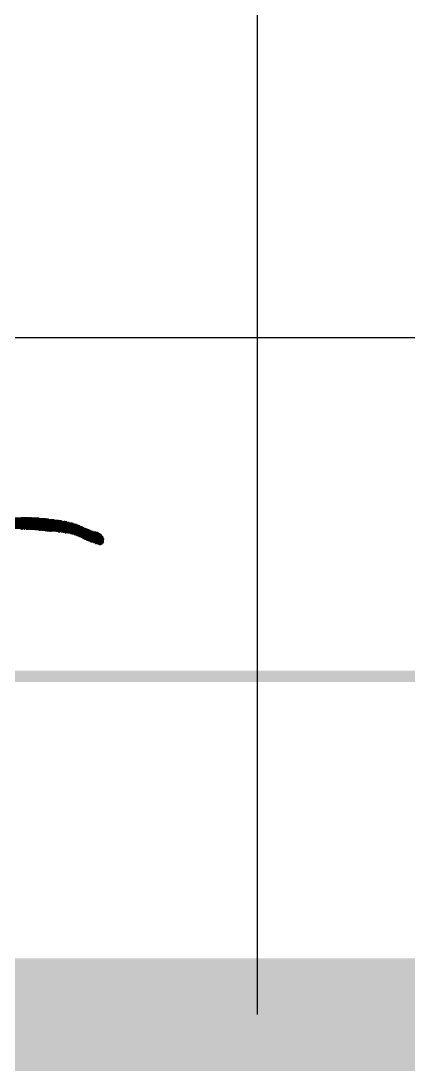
# Model space of a CAD drawing. Header units: feet. Extents: x 0 to 336400, y 0 to 237600.
# Drawn here: x 215525 to 218272, y 7600 to 15048 of the extents above; entities that cross this region are included whole.
import ezdxf
from ezdxf.enums import TextEntityAlignment as Align

# ---------------------------------------------------------------- set-up
doc = ezdxf.new("R2010")
doc.units = ezdxf.units.FT
doc.header["$LTSCALE"] = 2200
doc.header["$MEASUREMENT"] = 0
for name, color, linetype in [('CX-BORD-LIN1', 4, 'CONTINUOUS'), ('CX-BORD-LIN2', 3, 'CONTINUOUS'), ('CX-BORD-TEX2', 7, 'CONTINUOUS'), ('CX-BORD-TEX3', 6, 'CONTINUOUS'), ('CX-MISC', 2, 'CONTINUOUS')]:
    doc.layers.add(name, color=color, linetype=linetype)
doc.styles.add('TB_TEXT', font='')
doc.styles.add('TB_WBTXT', font='')
doc.styles.add('TB_WMTXT', font='')
doc.styles.get('TB_TEXT').set_extended_font_data('DotumChe')
doc.styles.get('TB_WBTXT').set_extended_font_data('Dotum')
doc.styles.get('TB_WMTXT').set_extended_font_data('DotumChe')

# ---------------------------------------------------------------- blocks, each defined once
blk = doc.blocks.new('CXBLKA1-KHCA-1')
at = {"layer": 'CX-BORD-LIN1', "const_width": 2}
blk.add_lwpolyline([(796, 0), (0, 0), (0, 554), (796, 554)], close=True, dxfattribs=at)
at = {"layer": 'CX-BORD-LIN1'}
blk.add_lwpolyline([(518, 0), (518, 36)], dxfattribs=at)
at = {"layer": 'CX-BORD-LIN1', "const_width": 0.2}
blk.add_lwpolyline([(558, 6), (270, 6)], dxfattribs=at)
at = {"layer": 'CX-BORD-LIN2'}
blk.add_lwpolyline([(558, 12), (270, 12)], dxfattribs=at)
at = {"layer": 'CX-BORD-LIN1', "style": 'TB_TEXT'}
for tag, height, p in [('TR_RDAT5', 3.5, (317.5, 33)), ('TR_DGN5', 3.5, (451.118, 33)), ('TR_CHK5', 3.5, (491.118, 33)), ('TR_APP5', 3.5, (531.118, 33)), ('TR_RNUM5', 3, (285.105, 32.637)), ('TR_RDAT4', 3.5, (317.5, 27)), ('TR_DGN4', 3.5, (451.118, 27)), ('TR_CHK4', 3.5, (491.118, 27)), ('TR_APP4', 3.5, (531.118, 27)), ('TR_RNUM4', 3, (285.105, 26.637)), ('TR_RDAT3', 3.5, (317.5, 21)), ('TR_DGN3', 3.5, (451.118, 21)), ('TR_CHK3', 3.5, (491.118, 21)), ('TR_APP3', 3.5, (531.118, 21)), ('TR_RNUM3', 3, (285.105, 20.637)), ('TR_DGN2', 3.5, (451.118, 15)), ('TR_CHK2', 3.5, (491.118, 15)), ('TR_RDAT2', 3.5, (317.5, 15)), ('TR_APP2', 3.5, (531.118, 15)), ('TR_RNUM2', 3, (285.105, 14.637)), ('TR_DGN1', 3.5, (451.118, 9)), ('TR_CHK1', 3.5, (491.118, 9)), ('TR_RDAT1', 3.5, (317.5, 9)), ('TR_APP1', 3.5, (531.118, 9)), ('TR_RNUM1', 3, (285.105, 8.637))]:
    blk.add_attdef(tag, text='', height=height, dxfattribs=at).set_placement(p, align=Align.MIDDLE_CENTER)
for tag, p in [('TR_RCON5', (342.303, 33)), ('TR_RCON4', (342.303, 27)), ('TR_RCON3', (342.303, 21)), ('TR_RCON2', (342.303, 15)), ('TR_RCON1', (342.303, 9))]:
    blk.add_attdef(tag, text='', height=3.5, dxfattribs=at).set_placement(p, align=Align.MIDDLE_LEFT)
at = {"layer": 'CX-BORD-LIN2', "style": 'TB_TEXT'}
blk.add_attdef('TD_VERSION', text='', height=3, rotation=90, dxfattribs=at).set_placement((800.5, 48.015), align=Align.MIDDLE_CENTER)
at = {"layer": 'CX-BORD-TEX2', "style": 'TB_WMTXT'}
for tag, height, p in [('TB_CNAME', 5, (15.345, 531.832)), ('TB_CSCOP', 4, (16.635, 523.832))]:
    blk.add_attdef(tag, text='', height=height, dxfattribs=at).set_placement(p, align=Align.BOTTOM_LEFT)
at = {"layer": 'CX-BORD-TEX2', "style": 'TB_WBTXT'}
for tag, height, p in [('TB_MTITIL', 10, (398, 533.326)), ('TB_STITL', 7, (398, 518.326))]:
    blk.add_attdef(tag, text='', height=height, dxfattribs=at).set_placement(p, align=Align.MIDDLE_CENTER)
at = {"layer": 'CX-BORD-TEX3', "style": 'TB_TEXT'}
for tag, height, p in [('TD_LNDST', 4.5, (215, 31.5)), ('TD_DSECT', 4.5, (605.5, 31.5)), ('TD_DDIST', 4.5, (654.5, 31.5)), ('TD_DNAME_TOP', 4.5, (755, 27.957)), ('TD_CSECT', 4.5, (605.5, 22.5)), ('TD_CDIST', 4.5, (654.5, 22.5)), ('TD_DNAME_MAIN', 4.5, (755, 21.473)), ('TD_DNAME_BOT', 3, (755, 15.249)), ('TD_HSCAL', 4.5, (620.884, 13.748)), ('TD_VSCAL', 4.5, (656.861, 13.748)), ('TD_CCOMP', 4.5, (215, 13.593)), ('TD_CSTEP', 4.5, (250.744, 5.125)), ('TD_FIELD', 4.5, (180, 5.125)), ('TD_DWGNO', 4.5, (755, 5.002)), ('TD_DWGCODE', 4.5, (637, 4.791))]:
    blk.add_attdef(tag, text='', height=height, dxfattribs=at).set_placement(p, align=Align.MIDDLE_CENTER)
for tag, height, width, p in [('TD_DCOMP', 4.5, 0.95, (215, 22.588)), ('TD_CNAME', 5, 0.78, (65, 7.596))]:
    blk.add_attdef(tag, text='', height=height, dxfattribs=dict(at, width=width)).set_placement(p, align=Align.MIDDLE_CENTER)

msp = doc.modelspace()

# ---------------------------------------------------------------- linework, layer by layer
at = {"layer": 'CX-MISC'}
for p, q in [((214442.5, 11470.6, 9817), (215939.4, 11470.6, 9817)), ((214529.4, 11478.2, 9817), (215916.7, 11478.2, 9817)), ((214537, 11482, 9817), (215901.6, 11482, 9817)), ((214578.6, 11485.7, 9817), (215894, 11485.7, 9817)), ((214578.6, 11474.4, 9817), (215928, 11474.4, 9817)), ((214582.3, 11489.5, 9817), (215875.1, 11489.5, 9817)), ((214620.1, 11493.3, 9817), (215863.8, 11493.3, 9817)), ((214650.4, 11497.1, 9817), (215848.6, 11497.1, 9817)), ((214710.9, 11500.9, 9817), (215818.4, 11500.9, 9817)), ((214718.4, 11504.6, 9817), (215803.3, 11504.6, 9817)), ((214748.7, 11508.4, 9817), (215780.6, 11508.4, 9817)), ((214873.4, 11512.2, 9817), (215742.8, 11512.2, 9817)), ((214960.3, 11519.8, 9817), (215652.1, 11519.8, 9817)), ((214971.7, 11516, 9817), (215720.1, 11516, 9817)), ((215070, 11523.5, 9817), (215606.7, 11523.5, 9817)), ((215525.5, 11446.1, 9817), (215525.5, 11525.4, 9817)), ((215527.3, 11527.3, 9817), (215568.9, 11527.3, 9817)), ((215529.2, 11442.3, 9817), (215529.2, 11529.2, 9817)), ((215533, 11442.3, 9817), (215533, 11529.2, 9817)), ((215536.8, 11446.1, 9817), (215536.8, 11529.2, 9817)), ((215540.6, 11446.1, 9817), (215540.6, 11529.2, 9817)), ((215544.4, 11446.1, 9817), (215544.4, 11529.2, 9817)), ((215548.1, 11442.3, 9817), (215548.1, 11529.2, 9817)), ((215551.9, 11446.1, 9817), (215551.9, 11529.2, 9817)), ((215555.7, 11446.1, 9817), (215555.7, 11529.2, 9817)), ((215559.5, 11446.1, 9817), (215559.5, 11529.2, 9817)), ((215563.3, 11442.3, 9817), (215563.3, 11529.2, 9817)), ((215567, 11446.1, 9817), (215567, 11529.2, 9817)), ((215570.8, 11442.3, 9817), (215570.8, 11525.4, 9817)), ((215574.6, 11446.1, 9817), (215574.6, 11525.4, 9817)), ((215578.4, 11449.8, 9817), (215578.4, 11525.4, 9817)), ((215580.3, 11527.3, 9817), (215584, 11527.3, 9817)), ((215582.2, 11446.1, 9817), (215582.2, 11529.2, 9817)), ((215585.9, 11442.3, 9817), (215585.9, 11525.4, 9817)), ((215589.7, 11442.3, 9817), (215589.7, 11525.4, 9817)), ((215593.5, 11442.3, 9817), (215593.5, 11525.4, 9817)), ((215595.4, 11527.3, 9817), (215599.2, 11527.3, 9817)), ((215597.3, 11446.1, 9817), (215597.3, 11529.2, 9817)), ((215601.1, 11442.3, 9817), (215601.1, 11525.4, 9817)), ((215604.8, 11446.1, 9817), (215604.8, 11525.4, 9817)), ((215608.6, 11442.3, 9817), (215608.6, 11521.7, 9817)), ((215610.5, 11523.5, 9817), (215614.3, 11523.5, 9817)), ((215612.4, 11442.3, 9817), (215612.4, 11525.4, 9817)), ((215616.2, 11442.3, 9817), (215616.2, 11521.7, 9817)), ((215618.1, 11523.5, 9817), (215629.4, 11523.5, 9817)), ((215620, 11442.3, 9817), (215620, 11525.4, 9817)), ((215623.7, 11438.5, 9817), (215623.7, 11525.4, 9817)), ((215627.5, 11442.3, 9817), (215627.5, 11525.4, 9817)), ((215631.3, 11438.5, 9817), (215631.3, 11521.7, 9817)), ((215633.2, 11523.5, 9817), (215637, 11523.5, 9817)), ((215635.1, 11438.5, 9817), (215635.1, 11525.4, 9817)), ((215638.9, 11438.5, 9817), (215638.9, 11521.7, 9817)), ((215640.7, 11523.5, 9817), (215644.5, 11523.5, 9817)), ((215642.6, 11438.5, 9817), (215642.6, 11525.4, 9817)), ((215646.4, 11438.5, 9817), (215646.4, 11521.7, 9817)), ((215648.3, 11523.5, 9817), (215652.1, 11523.5, 9817)), ((215650.2, 11438.5, 9817), (215650.2, 11525.4, 9817)), ((215654, 11434.7, 9817), (215654, 11517.9, 9817)), ((215655.9, 11519.8, 9817), (215667.2, 11519.8, 9817)), ((215657.8, 11438.5, 9817), (215657.8, 11521.7, 9817)), ((215661.5, 11434.7, 9817), (215661.5, 11521.7, 9817)), ((215665.3, 11438.5, 9817), (215665.3, 11521.7, 9817)), ((215669.1, 11438.5, 9817), (215669.1, 11517.9, 9817)), ((215671, 11519.8, 9817), (215689.9, 11519.8, 9817)), ((215672.9, 11434.7, 9817), (215672.9, 11521.7, 9817)), ((215676.7, 11434.7, 9817), (215676.7, 11521.7, 9817)), ((215680.4, 11434.7, 9817), (215680.4, 11521.7, 9817)), ((215684.2, 11434.7, 9817), (215684.2, 11521.7, 9817)), ((215688, 11434.7, 9817), (215688, 11521.7, 9817)), ((215691.8, 11434.7, 9817), (215691.8, 11517.9, 9817)), ((215693.7, 11519.8, 9817), (215697.4, 11519.8, 9817)), ((215695.6, 11434.7, 9817), (215695.6, 11521.7, 9817)), ((215699.3, 11430.9, 9817), (215699.3, 11517.9, 9817)), ((215703.1, 11434.7, 9817), (215703.1, 11517.9, 9817)), ((215706.9, 11430.9, 9817), (215706.9, 11517.9, 9817)), ((215710.7, 11434.7, 9817), (215710.7, 11517.9, 9817)), ((215714.5, 11430.9, 9817), (215714.5, 11517.9, 9817)), ((215718.2, 11430.9, 9817), (215718.2, 11517.9, 9817)), ((215722, 11430.9, 9817), (215722, 11514.1, 9817)), ((215725.8, 11430.9, 9817), (215725.8, 11514.1, 9817)), ((215729.6, 11427.2, 9817), (215729.6, 11514.1, 9817)), ((215733.4, 11430.9, 9817), (215733.4, 11514.1, 9817)), ((215737.1, 11427.2, 9817), (215737.1, 11514.1, 9817)), ((215740.9, 11430.9, 9817), (215740.9, 11514.1, 9817)), ((215744.7, 11430.9, 9817), (215744.7, 11510.3, 9817)), ((215746.6, 11512.2, 9817), (215750.4, 11512.2, 9817)), ((215748.5, 11430.9, 9817), (215748.5, 11514.1, 9817)), ((215752.3, 11430.9, 9817), (215752.3, 11510.3, 9817)), ((215754.1, 11512.2, 9817), (215757.9, 11512.2, 9817)), ((215756, 11430.9, 9817), (215756, 11514.1, 9817)), ((215759.8, 11430.9, 9817), (215759.8, 11510.3, 9817)), ((215763.6, 11430.9, 9817), (215763.6, 11510.3, 9817)), ((215767.4, 11430.9, 9817), (215767.4, 11510.3, 9817)), ((215771.2, 11430.9, 9817), (215771.2, 11510.3, 9817)), ((215774.9, 11427.2, 9817), (215774.9, 11510.3, 9817)), ((215778.7, 11427.2, 9817), (215778.7, 11510.3, 9817)), ((215782.5, 11430.9, 9817), (215782.5, 11506.5, 9817)), ((215784.4, 11508.4, 9817), (215788.2, 11508.4, 9817)), ((215786.3, 11427.2, 9817), (215786.3, 11510.3, 9817)), ((215790.1, 11423.4, 9817), (215790.1, 11506.5, 9817)), ((215793.8, 11427.2, 9817), (215793.8, 11506.5, 9817)), ((215797.6, 11423.4, 9817), (215797.6, 11506.5, 9817)), ((215801.4, 11427.2, 9817), (215801.4, 11506.5, 9817)), ((215805.2, 11427.2, 9817), (215805.2, 11502.8, 9817)), ((215807.1, 11504.6, 9817), (215810.8, 11504.6, 9817)), ((215809, 11423.4, 9817), (215809, 11506.5, 9817)), ((215812.7, 11423.4, 9817), (215812.7, 11502.8, 9817)), ((215816.5, 11423.4, 9817), (215816.5, 11502.8, 9817)), ((215820.3, 11423.4, 9817), (215820.3, 11499, 9817)), ((215824.1, 11423.4, 9817), (215824.1, 11499, 9817)), ((215827.9, 11419.6, 9817), (215827.9, 11499, 9817)), ((215829.7, 11500.9, 9817), (215833.5, 11500.9, 9817)), ((215831.6, 11423.4, 9817), (215831.6, 11502.8, 9817)), ((215835.4, 11423.4, 9817), (215835.4, 11499, 9817)), ((215839.2, 11423.4, 9817), (215839.2, 11499, 9817)), ((215843, 11419.6, 9817), (215843, 11499, 9817)), ((215846.8, 11419.6, 9817), (215846.8, 11499, 9817)), ((215850.5, 11415.8, 9817), (215850.5, 11495.2, 9817)), ((215854.3, 11419.6, 9817), (215854.3, 11495.2, 9817)), ((215858.1, 11419.6, 9817), (215858.1, 11495.2, 9817)), ((215861.9, 11415.8, 9817), (215861.9, 11495.2, 9817)), ((215865.7, 11415.8, 9817), (215865.7, 11491.4, 9817)), ((215869.4, 11415.8, 9817), (215869.4, 11491.4, 9817)), ((215873.2, 11415.8, 9817), (215873.2, 11491.4, 9817)), ((215877, 11412, 9817), (215877, 11487.6, 9817)), ((215878.9, 11489.5, 9817), (215886.4, 11489.5, 9817)), ((215880.8, 11412, 9817), (215880.8, 11491.4, 9817)), ((215884.6, 11412, 9817), (215884.6, 11491.4, 9817)), ((215888.3, 11408.3, 9817), (215888.3, 11487.6, 9817)), ((215892.1, 11408.3, 9817), (215892.1, 11487.6, 9817)), ((215895.9, 11408.3, 9817), (215895.9, 11483.9, 9817)), ((215899.7, 11408.3, 9817), (215899.7, 11483.9, 9817)), ((215903.5, 11404.5, 9817), (215903.5, 11480.1, 9817)), ((215907.2, 11404.5, 9817), (215907.2, 11480.1, 9817)), ((215911, 11400.7, 9817), (215911, 11480.1, 9817)), ((215914.8, 11400.7, 9817), (215914.8, 11480.1, 9817)), ((215918.6, 11400.7, 9817), (215918.6, 11476.3, 9817)), ((215922.4, 11396.9, 9817), (215922.4, 11476.3, 9817)), ((215926.1, 11396.9, 9817), (215926.1, 11476.3, 9817)), ((215929.9, 11396.9, 9817), (215929.9, 11472.5, 9817)), ((215933.7, 11393.1, 9817), (215933.7, 11472.5, 9817)), ((215937.5, 11393.1, 9817), (215937.5, 11472.5, 9817)), ((214355.5, 11459.3, 9817), (215962, 11459.3, 9817)), ((214393.3, 11463.1, 9817), (215954.5, 11463.1, 9817)), ((214431.1, 11466.8, 9817), (215943.1, 11466.8, 9817)), ((215379.9, 11455.5, 9817), (215969.6, 11455.5, 9817)), ((215459.3, 11451.7, 9817), (215977.2, 11451.7, 9817)), ((215516, 11447.9, 9817), (215576.5, 11447.9, 9817)), ((215527.3, 11444.2, 9817), (215534.9, 11444.2, 9817)), ((215546.2, 11444.2, 9817), (215550, 11444.2, 9817)), ((215561.4, 11444.2, 9817), (215565.1, 11444.2, 9817)), ((215568.9, 11444.2, 9817), (215572.7, 11444.2, 9817)), ((215576.5, 11444.2, 9817), (215580.3, 11444.2, 9817)), ((215578.4, 11442.3, 9817), (215578.4, 11446.1, 9817)), ((215580.3, 11447.9, 9817), (215988.5, 11447.9, 9817)), ((215584, 11444.2, 9817), (215595.4, 11444.2, 9817)), ((215599.2, 11444.2, 9817), (215602.9, 11444.2, 9817)), ((215606.7, 11444.2, 9817), (215996.1, 11444.2, 9817)), ((215621.8, 11440.4, 9817), (215625.6, 11440.4, 9817)), ((215629.4, 11440.4, 9817), (216007.4, 11440.4, 9817)), ((215652.1, 11436.6, 9817), (215655.9, 11436.6, 9817)), ((215659.6, 11436.6, 9817), (215663.4, 11436.6, 9817)), ((215671, 11436.6, 9817), (216015, 11436.6, 9817)), ((215697.4, 11432.8, 9817), (215701.2, 11432.8, 9817)), ((215705, 11432.8, 9817), (215708.8, 11432.8, 9817)), ((215712.6, 11432.8, 9817), (216022.5, 11432.8, 9817)), ((215727.7, 11429, 9817), (215731.5, 11429, 9817)), ((215735.2, 11429, 9817), (215739, 11429, 9817)), ((215773, 11429, 9817), (215780.6, 11429, 9817)), ((215784.4, 11429, 9817), (216033.9, 11429, 9817)), ((215788.2, 11425.3, 9817), (215791.9, 11425.3, 9817)), ((215795.7, 11425.3, 9817), (215799.5, 11425.3, 9817)), ((215807.1, 11425.3, 9817), (216045.2, 11425.3, 9817)), ((215826, 11421.5, 9817), (215829.7, 11421.5, 9817)), ((215837.3, 11417.7, 9817), (215841.1, 11417.7, 9817)), ((215839.2, 11415.8, 9817), (215839.2, 11419.6, 9817)), ((215841.1, 11421.5, 9817), (216060.3, 11421.5, 9817)), ((215848.6, 11417.7, 9817), (215852.4, 11417.7, 9817)), ((215860, 11417.7, 9817), (216075.4, 11417.7, 9817)), ((215875.1, 11413.9, 9817), (216083, 11413.9, 9817)), ((215886.4, 11410.1, 9817), (216086.8, 11410.1, 9817)), ((215901.6, 11406.4, 9817), (216094.3, 11406.4, 9817)), ((215909.1, 11402.6, 9817), (216094.3, 11402.6, 9817)), ((215920.5, 11398.8, 9817), (216098.1, 11398.8, 9817)), ((215941.3, 11389.4, 9817), (215941.3, 11468.7, 9817)), ((215945, 11389.4, 9817), (215945, 11465, 9817)), ((215948.8, 11385.6, 9817), (215948.8, 11465, 9817)), ((215952.6, 11385.6, 9817), (215952.6, 11465, 9817)), ((215956.4, 11381.8, 9817), (215956.4, 11461.2, 9817)), ((215960.2, 11381.8, 9817), (215960.2, 11461.2, 9817)), ((215963.9, 11378, 9817), (215963.9, 11457.4, 9817)), ((215967.7, 11378, 9817), (215967.7, 11457.4, 9817)), ((215971.5, 11374.2, 9817), (215971.5, 11453.6, 9817)), ((215975.3, 11374.2, 9817), (215975.3, 11453.6, 9817)), ((215979.1, 11370.5, 9817), (215979.1, 11449.8, 9817)), ((215982.8, 11370.5, 9817), (215982.8, 11449.8, 9817)), ((215986.6, 11366.7, 9817), (215986.6, 11449.8, 9817)), ((215990.4, 11366.7, 9817), (215990.4, 11446.1, 9817)), ((215994.2, 11362.9, 9817), (215994.2, 11446.1, 9817)), ((215998, 11362.9, 9817), (215998, 11442.3, 9817)), ((216001.7, 11362.9, 9817), (216001.7, 11442.3, 9817)), ((216005.5, 11359.1, 9817), (216005.5, 11442.3, 9817)), ((216009.3, 11359.1, 9817), (216009.3, 11438.5, 9817)), ((216013.1, 11359.1, 9817), (216013.1, 11438.5, 9817)), ((216016.9, 11355.3, 9817), (216016.9, 11434.7, 9817)), ((216020.6, 11351.6, 9817), (216020.6, 11434.7, 9817)), ((216024.4, 11351.6, 9817), (216024.4, 11430.9, 9817)), ((216028.2, 11351.6, 9817), (216028.2, 11430.9, 9817)), ((216032, 11351.6, 9817), (216032, 11430.9, 9817)), ((216035.8, 11351.6, 9817), (216035.8, 11427.2, 9817)), ((216039.5, 11347.8, 9817), (216039.5, 11427.2, 9817)), ((216043.3, 11347.8, 9817), (216043.3, 11427.2, 9817)), ((216047.1, 11347.8, 9817), (216047.1, 11423.4, 9817)), ((216049, 11425.3, 9817), (216052.8, 11425.3, 9817)), ((216050.9, 11344, 9817), (216050.9, 11427.2, 9817)), ((216054.7, 11340.2, 9817), (216054.7, 11423.4, 9817)), ((216058.4, 11344, 9817), (216058.4, 11423.4, 9817)), ((216062.2, 11340.2, 9817), (216062.2, 11419.6, 9817)), ((216064.1, 11421.5, 9817), (216067.9, 11421.5, 9817)), ((216066, 11340.2, 9817), (216066, 11423.4, 9817)), ((216069.8, 11336.4, 9817), (216069.8, 11419.6, 9817)), ((216073.6, 11336.4, 9817), (216073.6, 11419.6, 9817)), ((216077.3, 11336.4, 9817), (216077.3, 11415.8, 9817)), ((216081.1, 11332.7, 9817), (216081.1, 11415.8, 9817)), ((216084.9, 11332.7, 9817), (216084.9, 11412, 9817)), ((216088.7, 11332.7, 9817), (216088.7, 11408.3, 9817)), ((216092.5, 11336.4, 9817), (216092.5, 11408.3, 9817)), ((216096.2, 11336.4, 9817), (216096.2, 11400.7, 9817)), ((215931.8, 11395, 9817), (216098.1, 11395, 9817)), ((215939.4, 11391.2, 9817), (216105.7, 11391.2, 9817)), ((215946.9, 11387.5, 9817), (216101.9, 11387.5, 9817)), ((215954.5, 11383.7, 9817), (216105.7, 11383.7, 9817)), ((215962, 11379.9, 9817), (216109.5, 11379.9, 9817)), ((215969.6, 11376.1, 9817), (216113.2, 11376.1, 9817)), ((215977.2, 11372.3, 9817), (216109.5, 11372.3, 9817)), ((215984.7, 11368.6, 9817), (216109.5, 11368.6, 9817)), ((215992.3, 11364.8, 9817), (216109.5, 11364.8, 9817)), ((216003.6, 11361, 9817), (216109.5, 11361, 9817)), ((216015, 11357.2, 9817), (216109.5, 11357.2, 9817)), ((216018.7, 11353.4, 9817), (216109.5, 11353.4, 9817)), ((216037.6, 11349.7, 9817), (216109.5, 11349.7, 9817)), ((216049, 11345.9, 9817), (216105.7, 11345.9, 9817)), ((216052.8, 11342.1, 9817), (216056.5, 11342.1, 9817)), ((216060.3, 11342.1, 9817), (216101.9, 11342.1, 9817)), ((216067.9, 11338.3, 9817), (216098.1, 11338.3, 9817)), ((216079.2, 11334.5, 9817), (216090.6, 11334.5, 9817)), ((216100, 11340.2, 9817), (216100, 11393.1, 9817)), ((216103.8, 11389.4, 9817), (216103.8, 11393.1, 9817)), ((216103.8, 11344, 9817), (216103.8, 11385.6, 9817)), ((216107.6, 11347.8, 9817), (216107.6, 11381.8, 9817)), ((216111.4, 11374.2, 9817), (216111.4, 11378, 9817))]:
    msp.add_line(p, q, dxfattribs=at)

# ---------------------------------------------------------------- block references
at = {"layer": 'CX-MISC', "xscale": 400, "yscale": 400, "zscale": 400}
msp.add_blockref('CXBLKA1-KHCA-1', (10000, 8000), dxfattribs=at)

doc.saveas('drawing.dxf')
